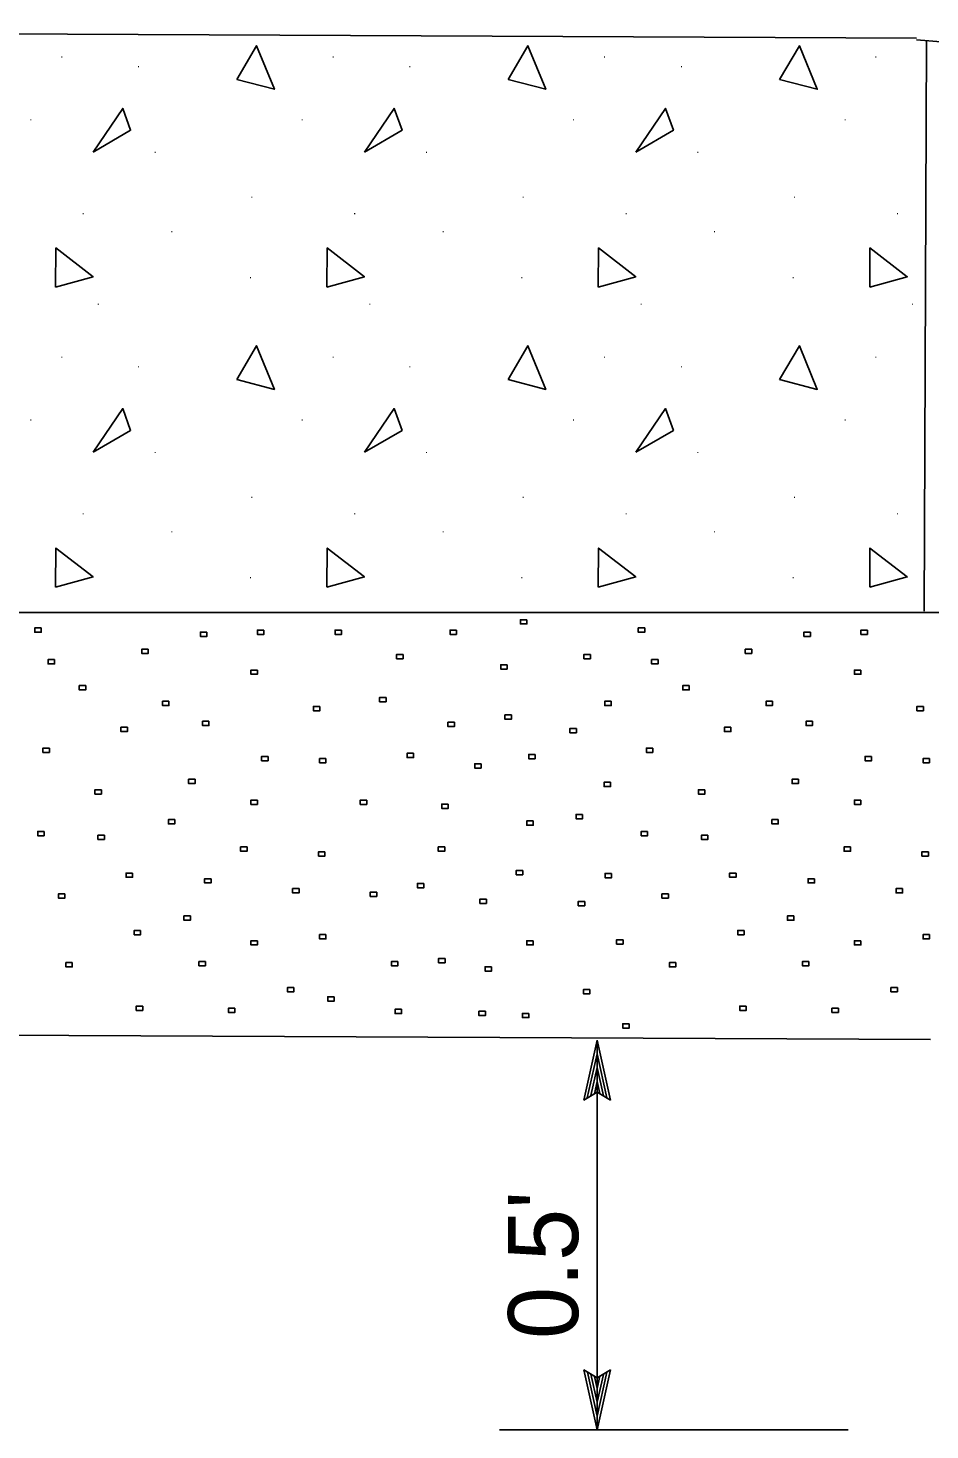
# Model space of a CAD drawing. Extents: x -894 to 866, y -476 to 714.
# Drawn here: x -272.5 to -182.3, y -321.4 to -181.3 of the extents above; entities that cross this region are included whole.
import ezdxf

# ---------------------------------------------------------------- set-up
doc = ezdxf.new("R2010")
doc.units = 0
for name, color, linetype in [('56 Stage 3 Anno', 7, 'Continuous'), ('57 Undefined', 7, 'Continuous'), ('59 Sndwall Anno', 7, 'Continuous'), ('60 Nongeo Data', 7, 'Continuous')]:
    doc.layers.add(name, color=color, linetype=linetype)

msp = doc.modelspace()

# ---------------------------------------------------------------- linework, layer by layer
at = {"layer": '56 Stage 3 Anno'}
for p, q in [((-216.9364, -288.4576), (-215.5966, -282.4576)), ((-215.5966, -282.4576), (-215.5966, -282.4576)), ((-215.5966, -282.4576), (-214.2663, -288.4579)), ((-215.5966, -282.4576), (-215.5966, -295.0788)), ((-216.5805, -288.2414), (-215.597, -283.8375)), ((-215.5931, -283.8489), (-214.6258, -288.2229)), ((-216.221, -288.0076), (-215.5986, -285.2205)), ((-215.5986, -285.2205), (-214.9726, -288.0457)), ((-215.8742, -287.8312), (-215.5998, -286.602)), ((-215.5998, -286.602), (-215.3317, -287.8107)), ((-215.5966, -287.6576), (-216.9364, -288.4576)), ((-216.9364, -288.4576), (-216.9364, -288.4576)), ((-214.2663, -288.4576), (-215.5966, -287.6576)), ((-214.2667, -288.4576), (-214.2667, -288.4576)), ((-215.5966, -295.0788), (-215.5966, -321.4406)), ((-215.5966, -321.4406), (-216.9265, -315.4402)), ((-216.9265, -315.4406), (-216.9265, -315.4406)), ((-216.9265, -315.4406), (-215.5966, -316.2406)), ((-215.6002, -320.0492), (-216.5675, -315.6752)), ((-215.5943, -318.6776), (-216.2206, -315.8524)), ((-215.5935, -317.2961), (-215.8612, -316.0874)), ((-215.5966, -316.2406), (-214.2565, -315.4406)), ((-214.2565, -315.4406), (-215.5966, -321.4406)), ((-214.6124, -315.6567), (-215.5958, -320.0606)), ((-214.9722, -315.8906), (-215.5943, -318.6776)), ((-215.3187, -316.0669), (-215.5935, -317.2961)), ((-214.2565, -315.4406), (-214.2565, -315.4406)), ((-190.5014, -321.4406), (-225.3639, -321.4406)), ((-215.5966, -321.4406), (-215.5966, -321.4406))]:
    msp.add_line(p, q, dxfattribs=at)
at = {"layer": '59 Sndwall Anno'}
for points in [[(-251.6123, -186.4231), (-249.6347, -183.0585), (-247.854, -187.4121)], [(-224.4856, -186.4231), (-222.508, -183.0585), (-220.7273, -187.4121)], [(-197.3589, -186.4231), (-195.3813, -183.0585), (-193.6006, -187.4121)], [(-265.9827, -193.6857), (-263.0162, -189.3322), (-262.2241, -191.5081)], [(-238.856, -193.6857), (-235.8895, -189.3322), (-235.0974, -191.5081)], [(-211.7293, -193.6857), (-208.7628, -189.3322), (-207.9707, -191.5081)], [(-269.732, -207.1829), (-269.7012, -203.2802), (-265.9827, -206.1601)], [(-242.6052, -207.1829), (-242.5745, -203.2802), (-238.856, -206.1601)], [(-215.4785, -207.1829), (-215.4478, -203.2802), (-211.7293, -206.1601)], [(-188.3514, -207.1829), (-188.3211, -203.2802), (-184.6026, -206.1601)], [(-251.6123, -216.423), (-249.6347, -213.0585), (-247.854, -217.412)], [(-224.4856, -216.423), (-222.508, -213.0585), (-220.7273, -217.412)], [(-197.3589, -216.423), (-195.3813, -213.0585), (-193.6006, -217.412)], [(-265.9827, -223.6856), (-263.0162, -219.3321), (-262.2241, -221.5081)], [(-238.856, -223.6856), (-235.8895, -219.3321), (-235.0974, -221.5081)], [(-211.7293, -223.6856), (-208.7628, -219.3321), (-207.9707, -221.5081)], [(-269.732, -237.1828), (-269.7012, -233.2801), (-265.9827, -236.16)], [(-242.6052, -237.1828), (-242.5745, -233.2801), (-238.856, -236.16)], [(-215.4785, -237.1828), (-215.4478, -233.2801), (-211.7293, -236.16)], [(-188.3514, -237.1828), (-188.3211, -233.2801), (-184.6026, -236.16)], [(-222.6187, -240.4384), (-223.2639, -240.4384), (-223.2639, -240.8687), (-222.6187, -240.8687)], [(-271.1595, -241.2667), (-271.8048, -241.2667), (-271.8048, -241.697), (-271.1595, -241.697)], [(-254.5997, -241.6809), (-255.245, -241.6809), (-255.245, -242.1112), (-254.5997, -242.1112)], [(-248.9072, -241.4738), (-249.5525, -241.4738), (-249.5525, -241.9041), (-248.9072, -241.9041)], [(-241.145, -241.4738), (-241.7903, -241.4738), (-241.7903, -241.9041), (-241.145, -241.9041)], [(-229.6564, -241.4738), (-230.3017, -241.4738), (-230.3017, -241.9041), (-229.6564, -241.9041)], [(-210.836, -241.2667), (-211.4813, -241.2667), (-211.4813, -241.697), (-210.836, -241.697)], [(-194.2762, -241.6809), (-194.9215, -241.6809), (-194.9215, -242.1112), (-194.2762, -242.1112)], [(-188.5837, -241.4738), (-189.229, -241.4738), (-189.229, -241.9041), (-188.5837, -241.9041)], [(-260.4709, -243.3876), (-261.1162, -243.3876), (-261.1162, -243.8179), (-260.4709, -243.8179)], [(-200.1474, -243.3876), (-200.7927, -243.3876), (-200.7927, -243.8179), (-200.1474, -243.8179)], [(-269.8316, -244.4285), (-270.4768, -244.4285), (-270.4768, -244.8588), (-269.8316, -244.8588)], [(-234.9895, -243.908), (-235.6348, -243.908), (-235.6348, -244.3383), (-234.9895, -244.3383)], [(-224.5891, -244.949), (-225.2344, -244.949), (-225.2344, -245.3793), (-224.5891, -245.3793)], [(-216.2687, -243.908), (-216.9139, -243.908), (-216.9139, -244.3383), (-216.2687, -244.3383)], [(-209.5081, -244.4285), (-210.1533, -244.4285), (-210.1533, -244.8588), (-209.5081, -244.8588)], [(-249.5505, -245.4691), (-250.1958, -245.4691), (-250.1958, -245.8994), (-249.5505, -245.8994)], [(-189.227, -245.4691), (-189.8723, -245.4691), (-189.8723, -245.8994), (-189.227, -245.8994)], [(-266.7115, -247.0301), (-267.3568, -247.0301), (-267.3568, -247.4604), (-266.7115, -247.4604)], [(-206.388, -247.0301), (-207.0333, -247.0301), (-207.0333, -247.4604), (-206.388, -247.4604)], [(-258.391, -248.5911), (-259.0363, -248.5911), (-259.0363, -249.0214), (-258.391, -249.0214)], [(-243.31, -249.1116), (-243.9552, -249.1116), (-243.9552, -249.5419), (-243.31, -249.5419)], [(-236.6946, -248.2053), (-237.3399, -248.2053), (-237.3399, -248.6356), (-236.6946, -248.6356)], [(-214.1884, -248.5911), (-214.8336, -248.5911), (-214.8336, -249.0214), (-214.1884, -249.0214)], [(-198.0675, -248.5911), (-198.7128, -248.5911), (-198.7128, -249.0214), (-198.0675, -249.0214)], [(-182.9865, -249.1116), (-183.6317, -249.1116), (-183.6317, -249.5419), (-182.9865, -249.5419)], [(-254.3926, -250.5872), (-255.0379, -250.5872), (-255.0379, -251.0175), (-254.3926, -251.0175)], [(-229.8635, -250.6911), (-230.5088, -250.6911), (-230.5088, -251.1214), (-229.8635, -251.1214)], [(-224.171, -249.9659), (-224.8163, -249.9659), (-224.8163, -250.3962), (-224.171, -250.3962)], [(-194.0691, -250.5872), (-194.7144, -250.5872), (-194.7144, -251.0175), (-194.0691, -251.0175)], [(-262.5513, -251.1931), (-263.1965, -251.1931), (-263.1965, -251.6234), (-262.5513, -251.6234)], [(-217.6667, -251.3123), (-218.312, -251.3123), (-218.312, -251.7427), (-217.6667, -251.7427)], [(-202.2278, -251.1931), (-202.873, -251.1931), (-202.873, -251.6234), (-202.2278, -251.6234)], [(-270.3516, -253.2745), (-270.9969, -253.2745), (-270.9969, -253.7049), (-270.3516, -253.7049)], [(-210.0281, -253.2745), (-210.6734, -253.2745), (-210.6734, -253.7049), (-210.0281, -253.7049)], [(-248.4934, -254.1084), (-249.1387, -254.1084), (-249.1387, -254.5387), (-248.4934, -254.5387)], [(-242.6974, -254.3155), (-243.3426, -254.3155), (-243.3426, -254.7458), (-242.6974, -254.7458)], [(-233.9493, -253.795), (-234.5946, -253.795), (-234.5946, -254.2253), (-233.9493, -254.2253)], [(-227.1891, -254.8356), (-227.8344, -254.8356), (-227.8344, -255.2659), (-227.1891, -255.2659)], [(-221.7907, -253.9013), (-222.436, -253.9013), (-222.436, -254.3316), (-221.7907, -254.3316)], [(-188.1699, -254.1084), (-188.8152, -254.1084), (-188.8152, -254.5387), (-188.1699, -254.5387)], [(-182.3739, -254.3155), (-183.0191, -254.3155), (-183.0191, -254.7458), (-182.3739, -254.7458)], [(-255.791, -256.3966), (-256.4363, -256.3966), (-256.4363, -256.8269), (-255.791, -256.8269)], [(-195.4675, -256.3966), (-196.1128, -256.3966), (-196.1128, -256.8269), (-195.4675, -256.8269)], [(-265.1513, -257.4371), (-265.7965, -257.4371), (-265.7965, -257.8675), (-265.1513, -257.8675)], [(-214.2514, -256.6974), (-214.8966, -256.6974), (-214.8966, -257.1277), (-214.2514, -257.1277)], [(-204.8278, -257.4371), (-205.473, -257.4371), (-205.473, -257.8675), (-204.8278, -257.8675)], [(-249.5505, -258.4781), (-250.1958, -258.4781), (-250.1958, -258.9084), (-249.5505, -258.9084)], [(-238.6297, -258.4781), (-239.2749, -258.4781), (-239.2749, -258.9084), (-238.6297, -258.9084)], [(-230.4844, -258.8722), (-231.1297, -258.8722), (-231.1297, -259.3025), (-230.4844, -259.3025)], [(-189.227, -258.4781), (-189.8723, -258.4781), (-189.8723, -258.9084), (-189.227, -258.9084)], [(-257.808, -260.4257), (-258.4532, -260.4257), (-258.4532, -260.856), (-257.808, -260.856)], [(-221.9887, -260.5596), (-222.634, -260.5596), (-222.634, -260.9899), (-221.9887, -260.9899)], [(-217.0458, -259.908), (-217.6911, -259.908), (-217.6911, -260.3383), (-217.0458, -260.3383)], [(-197.4845, -260.4257), (-198.1297, -260.4257), (-198.1297, -260.856), (-197.4845, -260.856)], [(-270.8717, -261.6001), (-271.517, -261.6001), (-271.517, -262.0304), (-270.8717, -262.0304)], [(-264.8461, -261.9793), (-265.4914, -261.9793), (-265.4914, -262.4096), (-264.8461, -262.4096)], [(-210.5482, -261.6001), (-211.1935, -261.6001), (-211.1935, -262.0304), (-210.5482, -262.0304)], [(-204.5226, -261.9793), (-205.1679, -261.9793), (-205.1679, -262.4096), (-204.5226, -262.4096)], [(-250.5907, -263.1611), (-251.2359, -263.1611), (-251.2359, -263.5915), (-250.5907, -263.5915)], [(-230.8293, -263.1611), (-231.4745, -263.1611), (-231.4745, -263.5915), (-230.8293, -263.5915)], [(-190.2672, -263.1611), (-190.9124, -263.1611), (-190.9124, -263.5915), (-190.2672, -263.5915)], [(-242.8009, -263.6363), (-243.4462, -263.6363), (-243.4462, -264.0667), (-242.8009, -264.0667)], [(-182.4774, -263.6363), (-183.1227, -263.6363), (-183.1227, -264.0667), (-182.4774, -264.0667)], [(-262.0312, -265.7631), (-262.6765, -265.7631), (-262.6765, -266.1934), (-262.0312, -266.1934)], [(-223.0328, -265.5005), (-223.6781, -265.5005), (-223.6781, -265.9308), (-223.0328, -265.9308)], [(-214.1478, -265.8111), (-214.7931, -265.8111), (-214.7931, -266.2415), (-214.1478, -266.2415)], [(-201.7077, -265.7631), (-202.353, -265.7631), (-202.353, -266.1934), (-201.7077, -266.1934)], [(-254.1855, -266.3289), (-254.8308, -266.3289), (-254.8308, -266.7592), (-254.1855, -266.7592)], [(-245.3903, -267.3241), (-246.0355, -267.3241), (-246.0355, -267.7544), (-245.3903, -267.7544)], [(-237.6261, -267.6753), (-238.2714, -267.6753), (-238.2714, -268.1056), (-237.6261, -268.1056)], [(-232.9096, -266.8037), (-233.5549, -266.8037), (-233.5549, -267.234), (-232.9096, -267.234)], [(-193.862, -266.3289), (-194.5073, -266.3289), (-194.5073, -266.7592), (-193.862, -266.7592)], [(-185.0668, -267.3241), (-185.712, -267.3241), (-185.712, -267.7544), (-185.0668, -267.7544)], [(-268.7918, -267.8446), (-269.4371, -267.8446), (-269.4371, -268.2749), (-268.7918, -268.2749)], [(-226.669, -268.3647), (-227.3143, -268.3647), (-227.3143, -268.795), (-226.669, -268.795)], [(-216.8388, -268.6072), (-217.484, -268.6072), (-217.484, -269.0375), (-216.8388, -269.0375)], [(-208.4683, -267.8446), (-209.1136, -267.8446), (-209.1136, -268.2749), (-208.4683, -268.2749)], [(-256.2556, -270.0572), (-256.9009, -270.0572), (-256.9009, -270.4875), (-256.2556, -270.4875)], [(-195.9321, -270.0572), (-196.5774, -270.0572), (-196.5774, -270.4875), (-195.9321, -270.4875)], [(-261.2237, -271.5068), (-261.869, -271.5068), (-261.869, -271.9371), (-261.2237, -271.9371)], [(-200.9002, -271.5068), (-201.5455, -271.5068), (-201.5455, -271.9371), (-200.9002, -271.9371)], [(-249.5505, -272.5277), (-250.1958, -272.5277), (-250.1958, -272.958), (-249.5505, -272.958)], [(-242.6974, -271.9214), (-243.3426, -271.9214), (-243.3426, -272.3517), (-242.6974, -272.3517)], [(-221.9887, -272.5277), (-222.634, -272.5277), (-222.634, -272.958), (-221.9887, -272.958)], [(-213.0092, -272.4391), (-213.6545, -272.4391), (-213.6545, -272.8694), (-213.0092, -272.8694)], [(-189.227, -272.5277), (-189.8723, -272.5277), (-189.8723, -272.958), (-189.227, -272.958)], [(-182.3739, -271.9214), (-183.0191, -271.9214), (-183.0191, -272.3517), (-182.3739, -272.3517)], [(-254.7509, -274.6092), (-255.3962, -274.6092), (-255.3962, -275.0395), (-254.7509, -275.0395)], [(-235.5096, -274.6092), (-236.1549, -274.6092), (-236.1549, -275.0395), (-235.5096, -275.0395)], [(-230.795, -274.3032), (-231.4403, -274.3032), (-231.4403, -274.7336), (-230.795, -274.7336)], [(-194.4274, -274.6092), (-195.0727, -274.6092), (-195.0727, -275.0395), (-194.4274, -275.0395)], [(-268.0544, -274.7174), (-268.6997, -274.7174), (-268.6997, -275.1477), (-268.0544, -275.1477)], [(-226.149, -275.1292), (-226.7942, -275.1292), (-226.7942, -275.5595), (-226.149, -275.5595)], [(-207.7309, -274.7174), (-208.3762, -274.7174), (-208.3762, -275.1477), (-207.7309, -275.1477)], [(-245.9103, -277.2107), (-246.5556, -277.2107), (-246.5556, -277.641), (-245.9103, -277.641)], [(-216.3214, -277.4099), (-216.9667, -277.4099), (-216.9667, -277.8402), (-216.3214, -277.8402)], [(-185.5868, -277.2107), (-186.2321, -277.2107), (-186.2321, -277.641), (-185.5868, -277.641)], [(-241.8694, -278.1347), (-242.5147, -278.1347), (-242.5147, -278.5651), (-241.8694, -278.5651)], [(-261.0166, -279.067), (-261.6619, -279.067), (-261.6619, -279.4973), (-261.0166, -279.4973)], [(-251.8052, -279.2741), (-252.4505, -279.2741), (-252.4505, -279.7044), (-251.8052, -279.7044)], [(-235.1419, -279.3776), (-235.7871, -279.3776), (-235.7871, -279.808), (-235.1419, -279.808)], [(-226.7588, -279.5847), (-227.4041, -279.5847), (-227.4041, -280.015), (-226.7588, -280.015)], [(-222.4116, -279.7918), (-223.0568, -279.7918), (-223.0568, -280.2221), (-222.4116, -280.2221)], [(-200.6931, -279.067), (-201.3384, -279.067), (-201.3384, -279.4973), (-200.6931, -279.4973)], [(-191.4817, -279.2741), (-192.127, -279.2741), (-192.127, -279.7044), (-191.4817, -279.7044)], [(-212.3884, -280.8276), (-213.0336, -280.8276), (-213.0336, -281.258), (-212.3884, -281.258)]]:
    msp.add_lwpolyline(points, close=True, dxfattribs=at)
at = {"layer": '60 Nongeo Data'}
for p, q in [((-400.499, -181.2908), (-183.6754, -182.3007)), ((-183.6762, -182.4648), (-4.1282, -196.9495)), ((-182.9215, -239.5982), (-182.6561, -182.6428)), ((-400.499, -239.7045), (-136.9216, -239.7045)), ((-400.499, -281.3875), (-182.2794, -282.4036))]:
    msp.add_line(p, q, dxfattribs=at)

# ---------------------------------------------------------------- texts
at = {"layer": '57 Undefined'}
msp.add_text("0.5'", height=7, rotation=90, dxfattribs=at).set_placement((-217.4956, -312.3479))
at = {"layer": '59 Sndwall Anno'}
for p in [(-269.256, -184.2534), (-242.1293, -184.2534), (-215.0025, -184.2534), (-187.8758, -184.2534), (-261.5784, -185.2227), (-234.4517, -185.2227), (-207.325, -185.2227), (-272.3465, -190.5266), (-245.2198, -190.5266), (-218.0931, -190.5266), (-190.9664, -190.5266), (-259.917, -193.7853), (-232.7903, -193.7853), (-205.6636, -193.7853), (-250.2682, -198.2585), (-223.1415, -198.2585), (-196.0148, -198.2585), (-267.1068, -199.9199), (-239.98, -199.9199), (-212.8533, -199.9199), (-185.7266, -199.9199), (-258.2702, -201.7148), (-231.1434, -201.7148), (-204.0167, -201.7148), (-250.3958, -206.3097), (-223.2691, -206.3097), (-196.1423, -206.3097), (-265.602, -208.9553), (-238.4749, -208.9553), (-211.3482, -208.9553), (-184.2215, -208.9553), (-269.256, -214.2534), (-242.1293, -214.2534), (-215.0025, -214.2534), (-187.8758, -214.2534), (-261.5784, -215.2227), (-234.4517, -215.2227), (-207.325, -215.2227), (-272.3465, -220.5266), (-245.2198, -220.5266), (-218.0931, -220.5266), (-190.9664, -220.5266), (-259.917, -223.7852), (-232.7903, -223.7852), (-205.6636, -223.7852), (-250.2682, -228.2585), (-223.1415, -228.2585), (-196.0148, -228.2585), (-267.1068, -229.9199), (-239.98, -229.9199), (-212.8533, -229.9199), (-185.7266, -229.9199), (-258.2702, -231.7148), (-231.1434, -231.7148), (-204.0167, -231.7148), (-250.3958, -236.3096), (-223.2691, -236.3096), (-196.1423, -236.3096)]:
    msp.add_text('.', height=0.8, dxfattribs=at).set_placement(p)

doc.saveas('drawing.dxf')
